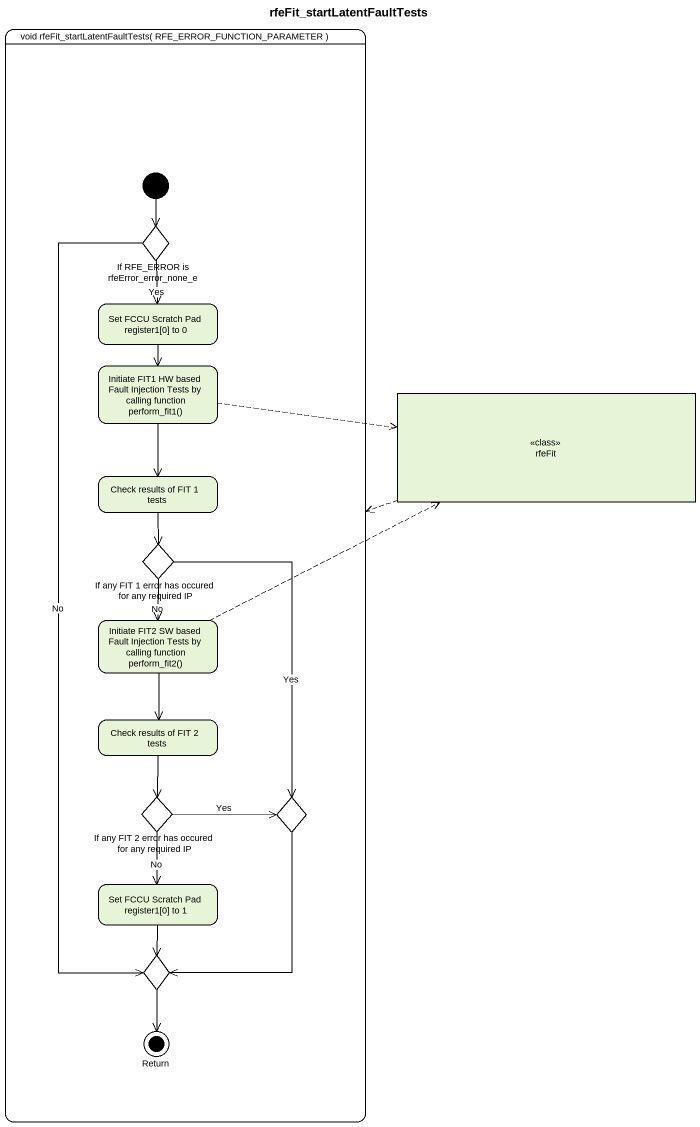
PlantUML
@startuml
title rfeFit_startLatentFaultTests
hide empty description
state "void rfeFit_startLatentFaultTests( RFE_ERROR_FUNCTION_PARAMETER )" as void_rfeFit {
  state "If RFE_ERROR is rfeError_error_none_e" as If_RFE_ERROR_is_rfeError <<choice>>
  state "Set FCCU Scratch Pad register1[0] to 0" as Set_FCCU_Scratch_Pad
  state "Initiate FIT1 HW based Fault Injection Tests by calling function perform_fit1()" as Initiate_FIT1_HW_based
  state "Check results of FIT 1 tests" as Check_results_of_FIT_1_tests
  state "If any FIT 1 error has occured for any required IP" as If_any_FIT_1_error_has <<choice>>
  state "Initiate FIT2 SW based Fault Injection Tests by calling function perform_fit2()" as Initiate_FIT2_SW_based
  state "Check results of FIT 2 tests" as Check_results_of_FIT_2_tests
  state "If any FIT 2 error has occured for any required IP" as If_any_FIT_2_error_has <<choice>>
  state choice1 <<choice>>
  state "Set FCCU Scratch Pad register1[0] to 1" as Set_FCCU_Scratch_Pad_2
  state choice2 <<choice>>
  state "Return" as Return_ <<end>>
  [*] --> If_RFE_ERROR_is_rfeError
}
state rfeFit <<class>>
If_RFE_ERROR_is_rfeError --> Set_FCCU_Scratch_Pad : Yes
If_RFE_ERROR_is_rfeError --> choice2 : No
Set_FCCU_Scratch_Pad --> Initiate_FIT1_HW_based
Initiate_FIT1_HW_based -right[dashed]-> rfeFit
Initiate_FIT1_HW_based --> Check_results_of_FIT_1_tests
rfeFit -left[dashed]-> void_rfeFit
Check_results_of_FIT_1_tests --> If_any_FIT_1_error_has
If_any_FIT_1_error_has --> Initiate_FIT2_SW_based : No
If_any_FIT_1_error_has --> choice1 : Yes
Initiate_FIT2_SW_based -right[dashed]-> rfeFit
Initiate_FIT2_SW_based --> Check_results_of_FIT_2_tests
Check_results_of_FIT_2_tests --> If_any_FIT_2_error_has
If_any_FIT_2_error_has -right-> choice1 : Yes
If_any_FIT_2_error_has --> Set_FCCU_Scratch_Pad_2 : No
choice1 --> choice2
Set_FCCU_Scratch_Pad_2 --> choice2
choice2 --> Return_
@enduml
